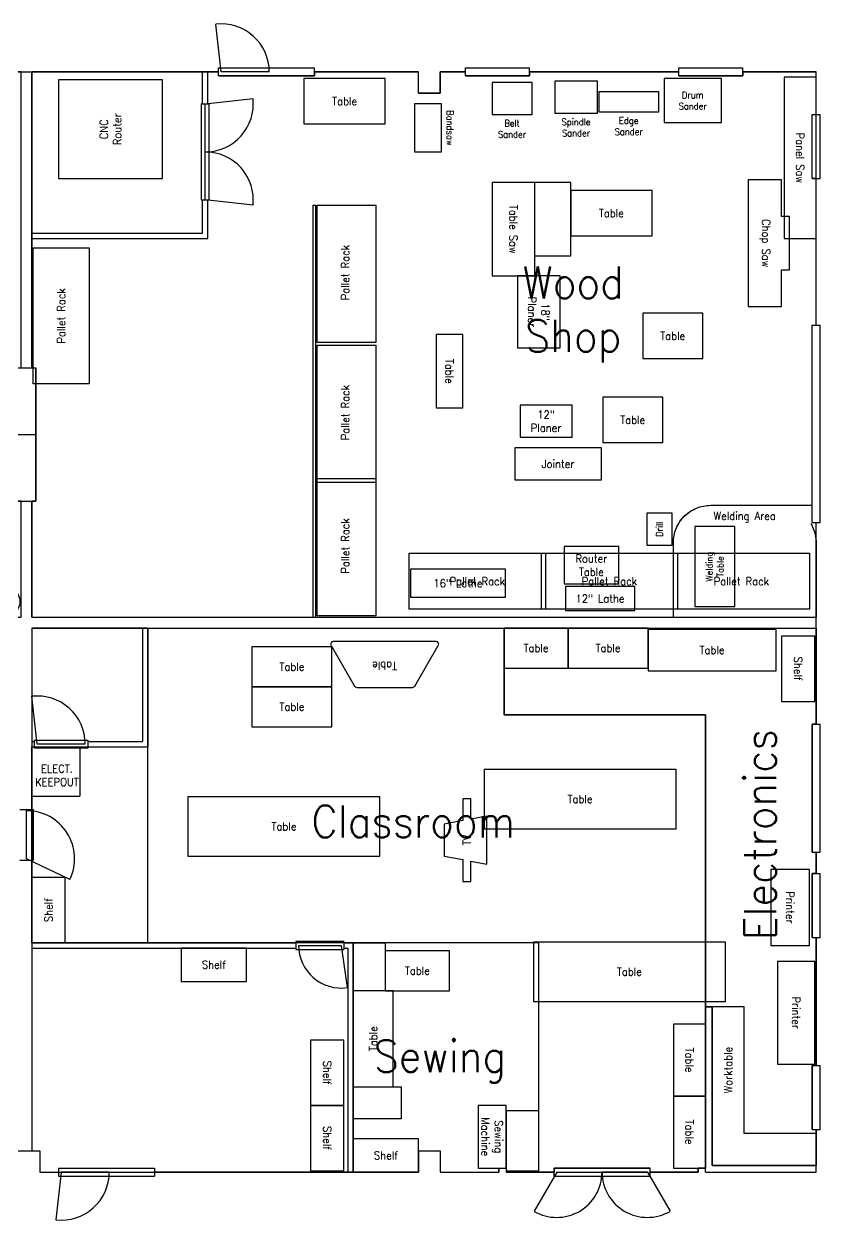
# Model space of a CAD drawing. Header units: inches. Extents: x -598 to 595, y -449 to 484.
# Drawn here: x -2 to 595, y -449 to 448 of the extents above; entities that cross this region are included whole.
import ezdxf
from ezdxf.enums import TextEntityAlignment as Align

# ---------------------------------------------------------------- set-up
doc = ezdxf.new("R2010")
doc.units = ezdxf.units.IN
doc.header["$MEASUREMENT"] = 0
doc.linetypes.add('ACAD_ISO02W100', pattern=[15, 12, -3])
doc.layers.get('0').update_dxf_attribs({"lineweight": 25, "true_color": 0xffffff})
for name, color, linetype, lineweight, true_color in [('areas', 4, 'Continuous', 25, 0x00ffff), ('classrooms', 2, 'Continuous', 25, 0xffff00), ('crafting', 30, 'Continuous', 25, 0xff7f00), ('electronics', 5, 'Continuous', 25, 0x0000ff), ('general', 3, 'Continuous', 25, 0x00ff00), ('laser', 1, 'Continuous', 25, 0xff0000), ('mechanical', 3, 'Continuous', 25, 0x00ff00), ('metal', 136, 'Continuous', 25, 0x008080), ('mezzanine', 2, 'Continuous', 25, 0xffff00), ('sewing', 1, 'Continuous', 25, 0xff0000), ('wood', 6, 'Continuous', 25, 0xff00ff)]:
    doc.layers.add(name, color=color, linetype=linetype, lineweight=lineweight, true_color=true_color)
doc.styles.add('textstyle100', font='Standard')
doc.styles.add('textstyle101', font='Standard')
doc.styles.add('textstyle103', font='Standard')
doc.styles.add('textstyle13', font='Standard')
doc.styles.add('textstyle14', font='Standard')
doc.styles.add('textstyle15', font='Standard')
doc.styles.add('textstyle16', font='Standard')
doc.styles.add('textstyle17', font='Standard')
doc.styles.add('textstyle18', font='Standard')
doc.styles.add('textstyle19', font='Standard')
doc.styles.add('textstyle20', font='Standard')
doc.styles.add('textstyle21', font='Standard')
doc.styles.add('textstyle22', font='Standard')
doc.styles.add('textstyle23', font='Standard')
doc.styles.add('textstyle27', font='Standard')
doc.styles.add('textstyle28', font='Standard')
doc.styles.add('textstyle30', font='Standard')
doc.styles.add('textstyle31', font='Standard')
doc.styles.add('textstyle32', font='Standard')
doc.styles.add('textstyle33', font='Standard')
doc.styles.add('textstyle34', font='Standard')
doc.styles.add('textstyle35', font='Standard')
doc.styles.add('textstyle36', font='Standard')
doc.styles.add('textstyle38', font='Standard')
doc.styles.add('textstyle39', font='Standard')
doc.styles.add('textstyle40', font='Standard')
doc.styles.add('textstyle41', font='Standard')
doc.styles.add('textstyle42', font='Standard')
doc.styles.add('textstyle43', font='Standard')
doc.styles.add('textstyle44', font='Standard')
doc.styles.add('textstyle45', font='Standard')
doc.styles.add('textstyle46', font='Standard')
doc.styles.add('textstyle47', font='Standard')
doc.styles.add('textstyle48', font='Standard')
doc.styles.add('textstyle52', font='Standard')
doc.styles.add('textstyle53', font='Standard')
doc.styles.add('textstyle54', font='Standard')
doc.styles.add('textstyle58', font='Standard')
doc.styles.add('textstyle59', font='Standard')
doc.styles.add('textstyle60', font='Standard')
doc.styles.add('textstyle61', font='Standard')
doc.styles.add('textstyle62', font='Standard')
doc.styles.add('textstyle63', font='Standard')
doc.styles.add('textstyle64', font='Standard')
doc.styles.add('textstyle65', font='Standard')
doc.styles.add('textstyle66', font='Standard')
doc.styles.add('textstyle67', font='Standard')
doc.styles.add('textstyle72', font='Standard')
doc.styles.add('textstyle73', font='Standard')
doc.styles.add('textstyle74', font='Standard')
doc.styles.add('textstyle75', font='Standard')
doc.styles.add('textstyle76', font='Standard')
doc.styles.add('textstyle77', font='Standard')
doc.styles.add('textstyle78', font='Standard')
doc.styles.add('textstyle79', font='Standard')
doc.styles.add('textstyle81', font='Standard')
doc.styles.add('textstyle90', font='Standard')
doc.styles.add('textstyle91', font='Standard')
doc.styles.add('textstyle93', font='Standard')
doc.styles.add('textstyle94', font='Standard')
doc.styles.add('textstyle95', font='Standard')

# ---------------------------------------------------------------- blocks, each defined once
blk = doc.blocks.new('worktable1')
at = {"layer": 'classrooms', "flags": 128}
blk.add_lwpolyline([(0, 0), (54, 0), (54, 24), (0, 24)], close=True, dxfattribs=at)
at = {"layer": 'classrooms', "insert": (27, 12), "char_height": 6, "attachment_point": 5, "style": 'textstyle65'}
blk.add_mtext('Table', dxfattribs=at)
blk = doc.blocks.new('worktable2')
at = {"layer": 'classrooms', "flags": 128}
blk.add_lwpolyline([(0, 0), (50, 0), (50, 25), (0, 25)], close=True, dxfattribs=at)
at = {"layer": 'classrooms', "insert": (25, 12.5), "char_height": 6, "attachment_point": 5, "style": 'textstyle66'}
blk.add_mtext('Table', dxfattribs=at)
blk = doc.blocks.new('worktable9')
at = {"layer": 'classrooms', "flags": 128}
blk.add_lwpolyline([(0, 0), (144, 0), (144, 44.5), (0, 44.5)], close=True, dxfattribs=at)
at = {"layer": 'classrooms', "insert": (72, 22.25), "char_height": 6, "attachment_point": 5, "style": 'textstyle73'}
blk.add_mtext('Table', dxfattribs=at)
blk = doc.blocks.new('worktable8')
at = {"layer": 'laser', "color": 0, "flags": 128}
blk.add_lwpolyline([(0, 0), (60, 0), (60, 30), (0, 30)], close=True, dxfattribs=at)
at = {"layer": 'laser', "color": 0, "insert": (30, 15), "char_height": 6, "attachment_point": 5, "style": 'textstyle72'}
blk.add_mtext('Table', dxfattribs=at)
blk = doc.blocks.new('worktable3')
at = {"layer": 'laser', "color": 0, "flags": 128}
blk.add_lwpolyline([(79, 0, 0.57735), (80.73, 3), (63.12, 33.5, 0.267949), (61.39, 34.5), (19.61, 34.5, 0.267949), (17.88, 33.5), (0.27, 3, 0.57735), (2, 0)], format="xyb", close=True, dxfattribs=at)
at = {"layer": 'laser', "color": 0, "insert": (40.5, 18.25), "char_height": 6, "attachment_point": 5, "style": 'textstyle67'}
blk.add_mtext('Table', dxfattribs=at)
blk = doc.blocks.new('classroomarea')
at = {"layer": 'areas'}
for points in [[(-456, 366), (-299, 366), (-299, 178), (-456, 178), (-456, 366)], [(4, -94), (91, -94), (91, -5), (358, -5), (358, -70), (509, -70), (509, -410), (503.5, -410), (503.5, -413), (467.5, -413), (467.5, -410), (395.5, -410), (395.5, -413), (384, -413), (384, -241), (238, -241), (238, -240), (202, -240), (202, -241), (4, -241), (4, -94)]]:
    blk.add_lwpolyline(points, dxfattribs=at)
at = {"layer": 'classrooms'}
for name, p, rotation in [('worktable2', (-429, 300), 90), ('worktable3', (309, -15), 180), ('worktable1', (485, -302), 270), ('worktable1', (485, -356), 270)]:
    blk.add_blockref(name, p, dxfattribs=dict(at, rotation=rotation))
for name, p in [('worktable1', (-455, 274)), ('worktable1', (-401, 274)), ('worktable1', (-455, 215)), ('worktable1', (-401, 215)), ('worktable8', (169, -49)), ('worktable8', (169, -79)), ('worktable9', (343, -155.5)), ('worktable9', (121, -176)), ('worktable9', (380, -285))]:
    blk.add_blockref(name, p, dxfattribs=at)
blk = doc.blocks.new('worktable10')
at = {"layer": 'classrooms', "color": 0, "flags": 128}
blk.add_lwpolyline([(0, 0), (48, 0), (48, 30), (0, 30)], close=True, dxfattribs=at)
at = {"layer": 'laser', "color": 0, "insert": (24, 15), "char_height": 6, "attachment_point": 5, "style": 'textstyle74'}
blk.add_mtext('Table', dxfattribs=at)
blk = doc.blocks.new('shelf5')
at = {"layer": 'electronics', "color": 0, "flags": 128}
blk.add_lwpolyline([(0, 0), (49, 0), (49, 25), (0, 25)], close=True, dxfattribs=at)
at = {"layer": 'electronics', "color": 0, "insert": (24.5, 12.5), "char_height": 6, "attachment_point": 5, "style": 'textstyle53'}
blk.add_mtext('Shelf', dxfattribs=at)
blk = doc.blocks.new('worktable11')
at = {"layer": 'electronics', "color": 0, "flags": 128}
blk.add_lwpolyline([(0, 0), (96, 0), (96, 31), (0, 31)], close=True, dxfattribs=at)
at = {"layer": 'electronics', "color": 0, "insert": (48, 15.5), "char_height": 6, "attachment_point": 5, "style": 'textstyle75'}
blk.add_mtext('Table', dxfattribs=at)
blk = doc.blocks.new('electronicsarea')
at = {"layer": 'areas'}
blk.add_lwpolyline([(358, -5), (592, -5), (592, -77), (589, -77), (589, -173), (592, -173), (592, -189), (589, -189), (589, -237), (592, -237), (592, -333), (589, -333), (589, -381), (592, -381), (592, -408), (514, -408), (514, -289), (509, -289), (509, -70), (358, -70), (358, -5)], dxfattribs=at)
at = {"layer": 'electronics', "flags": 128}
blk.add_lwpolyline([(538, -289), (514, -289), (514, -408), (592, -408), (592, -384), (538, -384)], close=True, dxfattribs=at)
at = {"layer": 'electronics'}
for name, p in [('worktable10', (358, -35)), ('worktable8', (406, -35)), ('worktable11', (466, -37))]:
    blk.add_blockref(name, p, dxfattribs=at)
at = {"layer": 'electronics', "rotation": 270}
blk.add_blockref('shelf5', (566, -11), dxfattribs=at)
at = {"layer": 'electronics', "insert": (526, -336.5), "char_height": 6, "attachment_point": 5, "rotation": 90, "style": 'textstyle93'}
blk.add_mtext('Worktable', dxfattribs=at)
blk = doc.blocks.new('lockers1')
at = {"layer": 'general', "flags": 128}
blk.add_lwpolyline([(0, 0), (18, 0), (18, 83), (0, 83)], close=True, dxfattribs=at)
at = {"layer": 'general', "style": 'textstyle30'}
blk.add_text('Lockers', height=6, rotation=90, dxfattribs=at).set_placement((9, 41.5), align=Align.MIDDLE_CENTER)
blk = doc.blocks.new('lockers2')
at = {"layer": 'general', "flags": 128}
blk.add_lwpolyline([(0, 0), (36, 0), (36, 15), (0, 15)], close=True, dxfattribs=at)
at = {"layer": 'general', "style": 'textstyle31'}
blk.add_text('Lockers', height=6, dxfattribs=at).set_placement((18, 7.5), align=Align.MIDDLE_CENTER)
blk = doc.blocks.new('refridgerator')
at = {"layer": 'general', "flags": 128}
blk.add_lwpolyline([(0, 28), (28, 28), (28, 0), (0, 0)], close=True, dxfattribs=at)
at = {"layer": 'general', "insert": (14, 14), "char_height": 6, "attachment_point": 5, "rotation": 90, "style": 'textstyle42'}
blk.add_mtext('Fridge', dxfattribs=at)
blk = doc.blocks.new('desk2')
at = {"layer": 'general', "flags": 128}
blk.add_lwpolyline([(0, 0), (72, 0), (72, 36), (0, 36)], close=True, dxfattribs=at)
at = {"layer": 'general', "insert": (36, 18), "char_height": 6, "attachment_point": 5, "style": 'textstyle19'}
blk.add_mtext('Desk', dxfattribs=at)
blk = doc.blocks.new('desk3')
at = {"layer": 'general', "flags": 128}
blk.add_lwpolyline([(0, 0), (60, 0), (60, 20), (0, 20)], close=True, dxfattribs=at)
at = {"layer": 'general', "insert": (30, 10), "char_height": 6, "attachment_point": 5, "style": 'textstyle20'}
blk.add_mtext('Desk', dxfattribs=at)
blk = doc.blocks.new('shelf4')
at = {"layer": 'general', "flags": 128}
blk.add_lwpolyline([(0, 0), (32, 0), (32, 11), (0, 11)], close=True, dxfattribs=at)
at = {"layer": 'general', "insert": (16, 5.5), "char_height": 6, "attachment_point": 5, "style": 'textstyle52'}
blk.add_mtext('Shelf', dxfattribs=at)
blk = doc.blocks.new('printer1')
at = {"layer": 'general', "flags": 128}
blk.add_lwpolyline([(0, 0), (77, 0), (77, 28), (0, 28)], close=True, dxfattribs=at)
at = {"layer": 'general', "insert": (38.5, 14), "char_height": 6, "attachment_point": 5, "style": 'textstyle40'}
blk.add_mtext('Printer', dxfattribs=at)
blk = doc.blocks.new('printer2')
at = {"layer": 'general', "flags": 128}
blk.add_lwpolyline([(0, 0), (57, 0), (57, 29), (0, 29)], close=True, dxfattribs=at)
at = {"layer": 'general', "insert": (28.5, 14.5), "char_height": 6, "attachment_point": 5, "style": 'textstyle41'}
blk.add_mtext('Printer', dxfattribs=at)
blk = doc.blocks.new('tv1')
at = {"layer": 'general', "flags": 128}
blk.add_lwpolyline([(15.25, 0), (13, -12), (49, -12), (46.75, 0), (62, 0), (62, 6), (45.625, 6), (43, 20), (19, 20), (16.375, 6), (0, 6), (0, 0)], close=True, dxfattribs=at)
at = {"layer": 'general', "insert": (31, 3), "char_height": 6, "attachment_point": 5, "style": 'textstyle54'}
blk.add_mtext('TV', dxfattribs=at)
blk = doc.blocks.new('generalarea')
at = {"layer": 'general', "flags": 128}
blk.add_lwpolyline([(-485, 121), (-485, 170), (-510, 170), (-510, 146), (-598, 146), (-598, 121)], close=True, dxfattribs=at)
blk.add_lwpolyline([(-487.5, 168, -0.414214), (-486.5, 167), (-486.5, 136, -0.414214), (-487.5, 135), (-507.5, 135, -0.414214), (-508.5, 136), (-508.5, 167, -0.414214), (-507.5, 168)], format="xyb", close=True, dxfattribs=at)
at = {"layer": 'general'}
for name, p in [('desk3', (-586, 343)), ('desk2', (-598, 239)), ('refridgerator', (-592, 78)), ('lockers2', (-271, 89)), ('lockers1', (-271, 6)), ('shelf5', (116, -270))]:
    blk.add_blockref(name, p, dxfattribs=at)
for name, p, rotation in [('tv1', (333, -195), 90), ('printer2', (558, -186), 270), ('shelf5', (29, -241), 90), ('printer1', (563, -255), 270), ('shelf5', (213, -314), 270), ('shelf5', (213, -363), 270)]:
    blk.add_blockref(name, p, dxfattribs=dict(at, rotation=rotation))
at = {"layer": 'laser', "rotation": 90}
blk.add_blockref('shelf4', (-586, 364), dxfattribs=at)
at = {"layer": 'general', "insert": (-497.5, 151.5), "char_height": 6, "attachment_point": 5, "rotation": 90, "style": 'textstyle91'}
blk.add_mtext('Sink', dxfattribs=at)
at = {"layer": 'general', "insert": (-541.5, 133), "char_height": 6, "attachment_point": 5, "style": 'textstyle90'}
blk.add_mtext('Counter', dxfattribs=at)
blk = doc.blocks.new('worktable12')
at = {"layer": 'sewing', "color": 0, "flags": 128}
blk.add_lwpolyline([(0, 0), (72, 0), (72, 30), (0, 30)], close=True, dxfattribs=at)
at = {"layer": 'sewing', "color": 0, "insert": (36, 15), "char_height": 6, "attachment_point": 5, "style": 'textstyle76'}
blk.add_mtext('Table', dxfattribs=at)
blk = doc.blocks.new('sewingmachine')
at = {"layer": 'crafting', "color": 0, "flags": 128}
blk.add_lwpolyline([(0, 0), (47, 0), (47, 21), (0, 21)], close=True, dxfattribs=at)
at = {"layer": 'crafting', "color": 0, "insert": (23.5, 10.5), "char_height": 6, "attachment_point": 5, "style": 'textstyle48'}
blk.add_mtext('Sewing\\PMachine', dxfattribs=at)
blk = doc.blocks.new('sewingarea')
at = {"layer": 'areas'}
blk.add_lwpolyline([(245, -241), (245, -413), (294, -413), (294, -397), (310, -397), (310, -413), (354, -413), (354, -410), (359.5, -410), (359.5, -413), (384, -413), (384, -241), (245, -241), (245, -413)], dxfattribs=at)
at = {"layer": 'sewing', "flags": 128}
for points in [[(245, -241), (269, -241), (269, -277), (245, -277)], [(245, -349), (281, -349), (281, -373), (245, -373)], [(359.5, -412), (384, -412), (384, -367), (359.5, -367)]]:
    blk.add_lwpolyline(points, close=True, dxfattribs=at)
at = {"layer": 'sewing'}
for name, p in [('worktable10', (269, -277)), ('shelf5', (245, -413))]:
    blk.add_blockref(name, p, dxfattribs=at)
for name, p, rotation in [('worktable12', (275, -349), 90), ('sewingmachine', (338.5, -363), 270)]:
    blk.add_blockref(name, p, dxfattribs=dict(at, rotation=rotation))
blk = doc.blocks.new('palletrack2')
at = {"layer": 'wood', "flags": 128}
blk.add_lwpolyline([(-20, 50), (22, 50), (22, -52), (-20, -52)], close=True, dxfattribs=at)
at = {"layer": 'wood', "style": 'textstyle36'}
blk.add_text('Pallet Rack', height=6, rotation=90, dxfattribs=at).set_placement((1, -1), align=Align.MIDDLE_CENTER)
blk = doc.blocks.new('palletrack1')
at = {"layer": 'wood', "flags": 128}
blk.add_lwpolyline([(-21, 50.5), (23, 50.5), (23, -52.5), (-21, -52.5)], close=True, dxfattribs=at)
at = {"layer": 'wood', "style": 'textstyle35'}
blk.add_text('Pallet Rack', height=6, rotation=90, dxfattribs=at).set_placement((0, 0), align=Align.MIDDLE_CENTER)
blk = doc.blocks.new('cncrouter')
at = {"layer": 'wood', "flags": 128}
blk.add_lwpolyline([(0, 0), (74, 0), (74, 78), (0, 78)], close=True, dxfattribs=at)
at = {"layer": 'wood', "insert": (37, 39), "char_height": 6, "attachment_point": 5, "style": 'textstyle17'}
blk.add_mtext('CNC\\PRouter', dxfattribs=at)
blk = doc.blocks.new('worktable13')
at = {"layer": 'wood', "flags": 128}
blk.add_lwpolyline([(0, 0), (61, 0), (61, 34), (0, 34)], close=True, dxfattribs=at)
at = {"layer": 'wood', "color": 0, "insert": (30.5, 17), "char_height": 6, "attachment_point": 5, "style": 'textstyle77'}
blk.add_mtext('Table', dxfattribs=at)
blk = doc.blocks.new('woodsaw1')
at = {"layer": 'wood', "flags": 128}
blk.add_lwpolyline([(0, 0), (36, 0), (36, 20), (0, 20)], close=True, dxfattribs=at)
at = {"layer": 'wood', "color": 0, "insert": (18, 24), "char_height": 5, "attachment_point": 8, "style": 'textstyle61'}
blk.add_mtext('Bandsaw', dxfattribs=at)
blk = doc.blocks.new('sander1')
at = {"layer": 'wood', "flags": 128}
blk.add_lwpolyline([(0, 0), (30, 0), (30, 24), (0, 24)], close=True, dxfattribs=at)
at = {"layer": 'wood', "color": 0, "insert": (15, -4), "char_height": 5, "attachment_point": 2, "style": 'textstyle44'}
blk.add_mtext('Belt\\PSander', dxfattribs=at)
blk = doc.blocks.new('sander2')
at = {"layer": 'wood', "flags": 128}
blk.add_lwpolyline([(0, 0), (32, 0), (32, 24), (0, 24)], close=True, dxfattribs=at)
at = {"layer": 'wood', "color": 0, "insert": (16, -4), "char_height": 5, "attachment_point": 2, "style": 'textstyle45'}
blk.add_mtext('Spindle\\PSander', dxfattribs=at)
blk = doc.blocks.new('sander3')
at = {"layer": 'wood', "flags": 128}
blk.add_lwpolyline([(0, 0), (45, 0), (45, 15), (0, 15)], close=True, dxfattribs=at)
at = {"layer": 'wood', "color": 0, "insert": (22.5, -4), "char_height": 5, "attachment_point": 2, "style": 'textstyle46'}
blk.add_mtext('Edge\\PSander', dxfattribs=at)
blk = doc.blocks.new('sander4')
at = {"layer": 'wood', "flags": 128}
blk.add_lwpolyline([(0, 0), (43, 0), (43, 33), (0, 33)], close=True, dxfattribs=at)
at = {"layer": 'wood', "color": 0, "insert": (21.5, 16.5), "char_height": 5, "attachment_point": 5, "style": 'textstyle47'}
blk.add_mtext('Drum\\PSander', dxfattribs=at)
blk = doc.blocks.new('woodsaw2')
at = {"layer": 'wood', "flags": 128}
blk.add_lwpolyline([(0, 0), (121, 0), (121, 24), (0, 24)], close=True, dxfattribs=at)
at = {"layer": 'wood', "color": 0, "insert": (60.5, 12), "char_height": 6, "attachment_point": 5, "style": 'textstyle62'}
blk.add_mtext('Panel Saw', dxfattribs=at)
blk = doc.blocks.new('woodsaw3')
at = {"layer": 'wood', "flags": 128}
blk.add_lwpolyline([(67.5, 25), (67.5, 31), (27.5, 31), (27.5, 25), (0, 25), (0, 0), (95, 0), (95, 25)], close=True, dxfattribs=at)
at = {"layer": 'wood', "color": 0, "insert": (47.5, 12.5), "char_height": 6, "attachment_point": 5, "style": 'textstyle63'}
blk.add_mtext('Chop Saw', dxfattribs=at)
blk = doc.blocks.new('woodsaw4')
at = {"layer": 'wood'}
blk.add_line((55, 32), (0, 32), dxfattribs=at)
at = {"layer": 'wood', "flags": 128}
blk.add_lwpolyline([(70, 32), (55, 32), (55, 59), (0, 59), (0, 0), (70, 0)], close=True, dxfattribs=at)
at = {"layer": 'wood', "color": 0, "insert": (35, 16), "char_height": 6, "attachment_point": 5, "style": 'textstyle64'}
blk.add_mtext('Table Saw', dxfattribs=at)
blk = doc.blocks.new('planer1')
at = {"layer": 'wood', "flags": 128}
blk.add_lwpolyline([(0, 0), (54, 0), (54, 32), (0, 32)], close=True, dxfattribs=at)
at = {"layer": 'wood', "color": 0, "insert": (27, 16), "char_height": 6, "attachment_point": 5, "style": 'textstyle38'}
blk.add_mtext('18"\\PPlaner', dxfattribs=at)
blk = doc.blocks.new('planer2')
at = {"layer": 'wood', "flags": 128}
blk.add_lwpolyline([(0, 0), (24, 0), (24, 39), (0, 39)], close=True, dxfattribs=at)
at = {"layer": 'wood', "color": 0, "insert": (12, 19.5), "char_height": 6, "attachment_point": 5, "rotation": 90, "style": 'textstyle39'}
blk.add_mtext('12"\\PPlaner', dxfattribs=at)
blk = doc.blocks.new('jointer')
at = {"layer": 'wood', "flags": 128}
blk.add_lwpolyline([(0, 0), (65, 0), (65, 24), (0, 24)], close=True, dxfattribs=at)
at = {"layer": 'wood', "color": 0, "insert": (32.5, 12), "char_height": 6, "attachment_point": 5, "style": 'textstyle23'}
blk.add_mtext('Jointer', dxfattribs=at)
blk = doc.blocks.new('worktable14')
at = {"layer": 'wood', "flags": 128}
blk.add_lwpolyline([(0, 0), (55, 0), (55, 20), (0, 20)], close=True, dxfattribs=at)
at = {"layer": 'wood', "color": 0, "insert": (27.5, 10), "char_height": 6, "attachment_point": 5, "style": 'textstyle78'}
blk.add_mtext('Table', dxfattribs=at)
blk = doc.blocks.new('worktable15')
at = {"layer": 'wood', "flags": 128}
blk.add_lwpolyline([(0, 0), (45, 0), (45, 34), (0, 34)], close=True, dxfattribs=at)
at = {"layer": 'wood', "color": 0, "insert": (22.5, 17), "char_height": 6, "attachment_point": 5, "style": 'textstyle79'}
blk.add_mtext('Table', dxfattribs=at)
blk = doc.blocks.new('drillpress2')
at = {"layer": 'wood', "flags": 128}
blk.add_lwpolyline([(0, 0), (19, 0), (19, 24), (0, 24)], close=True, dxfattribs=at)
at = {"layer": 'wood', "insert": (9.5, 12), "char_height": 5, "attachment_point": 5, "rotation": 90, "style": 'textstyle22'}
blk.add_mtext('Drill', dxfattribs=at)
blk = doc.blocks.new('routertable')
at = {"layer": 'wood', "flags": 128}
blk.add_lwpolyline([(0, 0), (41, 0), (41, 28), (0, 28)], close=True, dxfattribs=at)
at = {"layer": 'wood', "insert": (20.5, 14), "char_height": 6, "attachment_point": 5, "style": 'textstyle43'}
blk.add_mtext('Router\\PTable', dxfattribs=at)
blk = doc.blocks.new('woodlathe1')
at = {"layer": 'wood', "flags": 128}
blk.add_lwpolyline([(0, 0), (52, 0), (52, 18), (0, 18)], close=True, dxfattribs=at)
at = {"layer": 'wood', "insert": (26, 9), "char_height": 6, "attachment_point": 5, "style": 'textstyle59'}
blk.add_mtext('12" Lathe', dxfattribs=at)
blk = doc.blocks.new('woodlathe2')
at = {"layer": 'wood', "flags": 128}
blk.add_lwpolyline([(0, 0), (71, 0), (71, 21), (0, 21)], close=True, dxfattribs=at)
at = {"layer": 'wood', "insert": (35.5, 10.5), "char_height": 6, "attachment_point": 5, "style": 'textstyle60'}
blk.add_mtext('16" Lathe', dxfattribs=at)
blk = doc.blocks.new('woodarea')
at = {"layer": 'areas'}
blk.add_lwpolyline([(4, 412), (4, 190), (7, 190), (7, 90), (4, 90), (4, 3), (485, 3), (485, 59, -0.414214), (513, 87), (589, 87), (589, 222), (592, 222), (592, 332), (589, 332), (589, 380), (592, 380), (592, 412), (537, 412), (537, 409), (489, 409), (489, 412), (377, 412), (377, 409), (329, 409), (329, 412), (310, 412), (310, 396), (294, 396), (294, 412), (216, 412), (216, 409), (144, 409), (144, 412), (4, 412)], format="xyb", dxfattribs=at)
for p in [(239, 261.5), (239, 156.5), (239, 56.5)]:
    blk.add_blockref('palletrack1', p)
at = {"layer": 'wood'}
for name, p, rotation in [('cncrouter', (102, 332), 90), ('woodsaw2', (568, 408), 270), ('woodsaw1', (291, 388), 270), ('woodsaw4', (349, 329), 270), ('woodsaw3', (541, 331), 270), ('planer1', (368, 259), 270), ('worktable14', (307, 215), 270), ('planer2', (370, 162), 270), ('palletrack2', (339, 31), 270), ('palletrack2', (438, 31), 270), ('palletrack2', (537, 31), 270)]:
    blk.add_blockref(name, p, dxfattribs=dict(at, rotation=rotation))
for name, p in [('worktable13', (208, 373)), ('sander1', (349, 380)), ('sander2', (396, 381)), ('sander4', (478, 374)), ('sander3', (429, 382)), ('worktable13', (408, 289)), ('palletrack2', (25, 230)), ('worktable15', (462, 197)), ('worktable15', (432, 134)), ('jointer', (366, 106)), ('drillpress2', (465, 57)), ('routertable', (403, 28)), ('woodlathe2', (288, 18)), ('woodlathe1', (404, 8))]:
    blk.add_blockref(name, p, dxfattribs=at)
blk = doc.blocks.new('lathe16')
at = {"layer": 'metal', "linetype": 'ACAD_ISO02W100', "ltscale": 12}
for p, q in [((0, 0), (0, -42)), ((81, 0), (81, -42)), ((0, -42), (81, -42))]:
    blk.add_line(p, q, dxfattribs=at)
at = {"layer": 'metal', "flags": 128}
blk.add_lwpolyline([(0, 0), (81, 0), (81, 30), (0, 30)], close=True, dxfattribs=at)
at = {"layer": 'metal', "insert": (40.5, 15), "char_height": 6, "attachment_point": 5, "style": 'textstyle28'}
blk.add_mtext('16" Lathe', dxfattribs=at)
blk = doc.blocks.new('cncmill')
at = {"layer": 'metal', "flags": 128}
blk.add_lwpolyline([(0, 0), (0, 35), (18, 35), (18, 0)], dxfattribs=at)
blk.add_lwpolyline([(34, 0), (34, 16), (-16, 16), (-16, 0)], close=True, dxfattribs=at)
at = {"layer": 'metal', "insert": (9, 8), "char_height": 6, "attachment_point": 5, "style": 'textstyle16'}
blk.add_mtext('CNC\\PMill', dxfattribs=at)
blk = doc.blocks.new('lathe12')
at = {"layer": 'metal', "linetype": 'ACAD_ISO02W100', "ltscale": 12}
for p, q in [((0, -42), (0, 0)), ((69, 0), (69, -42)), ((0, -42), (69, -42))]:
    blk.add_line(p, q, dxfattribs=at)
at = {"layer": 'metal', "flags": 128}
blk.add_lwpolyline([(0, 0), (69, 0), (69, 25), (0, 25)], close=True, dxfattribs=at)
at = {"layer": 'metal', "insert": (34.5, 12.5), "char_height": 6, "attachment_point": 5, "style": 'textstyle27'}
blk.add_mtext('12" Lathe', dxfattribs=at)
blk = doc.blocks.new('cabinetlarge')
at = {"layer": 'metal', "flags": 128}
blk.add_lwpolyline([(0, 0), (48, 0), (48, 20.5), (0, 20.5)], close=True, dxfattribs=at)
at = {"layer": 'metal', "insert": (24, 10.25), "char_height": 6, "attachment_point": 5, "style": 'textstyle14'}
blk.add_mtext('Cabinet', dxfattribs=at)
blk = doc.blocks.new('cabinetsmall')
at = {"layer": 'metal', "flags": 128}
blk.add_lwpolyline([(0, 0), (30, 0), (30, 20.5), (0, 20.5)], close=True, dxfattribs=at)
at = {"layer": 'metal', "insert": (15, 10.25), "char_height": 5, "attachment_point": 5, "style": 'textstyle15'}
blk.add_mtext('Cabinet', dxfattribs=at)
blk = doc.blocks.new('weldtable')
at = {"layer": 'metal', "flags": 128}
blk.add_lwpolyline([(0, 0), (60, 0), (60, 30), (0, 30)], close=True, dxfattribs=at)
at = {"layer": 'metal', "insert": (30, 15), "char_height": 5, "attachment_point": 5, "style": 'textstyle58'}
blk.add_mtext('Welding\\PTable', dxfattribs=at)
blk = doc.blocks.new('bandsaw')
at = {"layer": 'metal', "flags": 128}
blk.add_lwpolyline([(0, 0), (23, 0), (23, 32), (0, 32)], close=True, dxfattribs=at)
at = {"layer": 'metal', "insert": (11.5, 16), "char_height": 5, "attachment_point": 5, "rotation": 270, "style": 'textstyle13'}
blk.add_mtext('Saw', dxfattribs=at)
blk = doc.blocks.new('mill')
at = {"layer": 'metal', "linetype": 'ACAD_ISO02W100', "ltscale": 12}
for p, q in [((-20, 0), (40, 0)), ((-20, 0), (-20, -24)), ((40, 0), (40, -24)), ((-20, -24), (40, -24))]:
    blk.add_line(p, q, dxfattribs=at)
at = {"layer": 'metal', "flags": 128}
blk.add_lwpolyline([(0, 0), (0, 44, -1), (20, 44), (20, 0)], format="xyb", dxfattribs=at)
for points in [[(10, 54)], [(-15, 26), (35, 26), (35, 8), (-15, 8)]]:
    blk.add_lwpolyline(points, close=True, dxfattribs=at)
at = {"layer": 'metal', "insert": (10, 17), "char_height": 6, "attachment_point": 5, "style": 'textstyle33'}
blk.add_mtext('Mill', dxfattribs=at)
blk = doc.blocks.new('palletrack')
at = {"layer": 'metal', "flags": 128}
blk.add_lwpolyline([(-20, 50), (22, 50), (22, -52), (-20, -52)], close=True, dxfattribs=at)
at = {"layer": 'metal', "style": 'textstyle34'}
blk.add_text('Pallet Rack', height=6, rotation=90, dxfattribs=at).set_placement((1, -1), align=Align.MIDDLE_CENTER)
blk = doc.blocks.new('metalworktable')
at = {"layer": 'metal', "flags": 128}
blk.add_lwpolyline([(0, 0), (96, 0), (96, 30), (0, 30)], close=True, dxfattribs=at)
at = {"layer": 'metal', "style": 'textstyle32'}
blk.add_text('Worktable', height=6, dxfattribs=at).set_placement((48, 15), align=Align.MIDDLE_CENTER)
blk = doc.blocks.new('drillpress1')
at = {"layer": 'metal', "flags": 128}
blk.add_lwpolyline([(0, 0), (26, 0), (26, 30), (0, 30)], close=True, dxfattribs=at)
at = {"layer": 'metal', "insert": (13, 15), "char_height": 6, "attachment_point": 5, "rotation": 90, "style": 'textstyle21'}
blk.add_mtext('Drill', dxfattribs=at)
blk = doc.blocks.new('desk1')
at = {"layer": 'metal', "flags": 128}
blk.add_lwpolyline([(0, 0), (60, 0), (60, 36), (0, 36)], close=True, dxfattribs=at)
at = {"layer": 'metal', "insert": (30, 18), "char_height": 6, "attachment_point": 5, "style": 'textstyle18'}
blk.add_mtext('Desk', dxfattribs=at)
blk = doc.blocks.new('metalarea')
at = {"layer": 'areas'}
blk.add_lwpolyline([(-294, 412), (-294, 178), (-338, 178), (-338, 6), (-232, 6), (-232, 3), (-4, 3), (-4, 90), (-7, 90), (-7, 190), (-4, 190), (-4, 412), (-95, 412), (-95, 409), (-244, 409), (-244, 412), (-294, 412)], dxfattribs=at)
at = {"layer": 'metal', "linetype": 'ACAD_ISO02W100', "ltscale": 12, "flags": 128}
blk.add_lwpolyline([(485, 3), (485, 59, -0.414214), (513, 87), (564, 87, -0.414214), (592, 59), (592, 3)], format="xyb", dxfattribs=at)
at = {"rotation": 225}
blk.add_blockref('mill', (-39, 53), dxfattribs=at)
at = {"layer": 'classrooms'}
blk.add_blockref('desk1', (-187, 70), dxfattribs=at)
at = {"layer": 'metal'}
blk.add_blockref('palletrack', (-272, 361), dxfattribs=at)
for name, p, rotation in [('bandsaw', (-67, 335), 90), ('lathe12', (-13, 252), 180), ('cabinetlarge', (-193, 179), 90), ('lathe16', (-90, 196), 360), ('drillpress1', (-224, 195), 90), ('weldtable', (531, 11), 90), ('cncmill', (-218, 42), 180), ('metalworktable', (-106, 34), 180), ('cabinetsmall', (-76, 25), 180)]:
    blk.add_blockref(name, p, dxfattribs=dict(at, rotation=rotation))
at = {"layer": 'metal', "insert": (538.5, 78), "char_height": 6, "attachment_point": 5, "style": 'textstyle94'}
blk.add_mtext('Welding Area', dxfattribs=at)

msp = doc.modelspace()

# ---------------------------------------------------------------- linework, layer by layer
for p, q in [((146, 412), (142, 447.78)), ((144, 409), (144, 415)), ((144, 415), (216, 415)), ((216, 409), (216, 415)), ((329, 409), (329, 415)), ((329, 415), (377, 415)), ((377, 409), (377, 415)), ((489, 409), (489, 415)), ((489, 415), (537, 415)), ((537, 409), (537, 415)), ((-95, 412), (144, 412)), ((4, 190), (4, 412)), ((132, 388), (132, 412)), ((136, 388), (136, 412)), ((144, 409), (216, 409)), ((182, 412), (146, 412)), ((216, 412), (294, 412)), ((294, 396), (294, 412)), ((310, 412), (329, 412)), ((310, 396), (310, 412)), ((329, 409), (377, 409)), ((377, 412), (489, 412)), ((489, 409), (537, 409)), ((537, 412), (592, 412)), ((592, 380), (592, 412)), ((294, 396), (310, 396)), ((131, 388), (137, 388)), ((131, 388), (131, 316)), ((134, 388), (169.78, 392)), ((134, 352), (134, 388)), ((137, 316), (137, 388)), ((589, 380), (595, 380)), ((589, 332), (589, 380)), ((595, 332), (595, 380)), ((134, 316), (134, 352)), ((589, 332), (595, 332)), ((592, 222), (592, 332)), ((131, 316), (137, 316)), ((132, 291), (132, 316)), ((169.78, 312), (134, 316)), ((136, 287), (136, 316)), ((215, 3), (215, 312)), ((215, 312), (217, 312)), ((217, 3), (217, 312)), ((4, 291), (132, 291)), ((4, 287), (136, 287)), ((589, 74), (589, 222)), ((589, 222), (595, 222)), ((595, 74), (595, 222)), ((-7, 190), (7, 190)), ((7, 90), (7, 190)), ((-7, 140), (7, 140)), ((-7, 90), (7, 90)), ((4, 3), (4, 90)), ((589, 74), (595, 74)), ((592, -77), (592, 74)), ((4, 3), (592, 3)), ((4, -5), (592, -5)), ((4, -5), (4, -141)), ((87, -5), (87, -90)), ((91, -5), (91, -94)), ((8, -92), (4, -56.22)), ((589, -173), (589, -77)), ((589, -77), (595, -77)), ((595, -173), (595, -77)), ((6, -95), (6, -89)), ((6, -89), (46, -89)), ((46, -89), (46, -95)), ((4, -90), (6, -90)), ((4, -94), (6, -94)), ((46, -95), (6, -95)), ((44, -92), (8, -92)), ((46, -90), (87, -90)), ((46, -94), (91, -94)), ((-5, -141), (5, -141)), ((0, -178), (0, -142)), ((5, -141), (5, -179)), ((-5, -179), (5, -179)), ((32.48, -193.52), (0, -178)), ((4, -179), (4, -187)), ((589, -173), (595, -173)), ((592, -189), (592, -173)), ((4, -187), (4, -397)), ((589, -237), (589, -189)), ((589, -189), (595, -189)), ((595, -237), (595, -189)), ((4, -241), (202, -241)), ((202, -240), (202, -246)), ((202, -240), (238, -240)), ((238, -240), (238, -246)), ((238, -241), (245, -241)), ((245, -241), (245, -413)), ((589, -237), (595, -237)), ((592, -333), (592, -237)), ((4, -245), (202, -245)), ((202, -246), (238, -246)), ((204, -243), (236, -243)), ((236, -243), (240.45, -274.69)), ((238, -245), (241, -245)), ((241, -245), (241, -413)), ((509, -289), (514, -289)), ((509, -410), (509, -289)), ((514, -408), (514, -289)), ((589, -381), (589, -333)), ((589, -333), (595, -333)), ((595, -381), (595, -333)), ((589, -381), (595, -381)), ((592, -413), (592, -381)), ((-9, -397), (10, -397)), ((10, -397), (10, -413)), ((294, -397), (294, -413)), ((294, -397), (310, -397)), ((310, -397), (310, -413)), ((24, -410), (24, -416)), ((24, -410), (96, -410)), ((96, -410), (96, -416)), ((354, -410), (354, -413)), ((354, -410), (359.5, -410)), ((359.5, -410), (359.5, -413)), ((395.5, -416), (395.5, -410)), ((395.5, -410), (467.5, -410)), ((395.5, -410), (395.5, -413)), ((467.5, -416), (467.5, -410)), ((503.5, -413), (503.5, -410)), ((503.5, -410), (509, -410)), ((509, -413), (509, -410)), ((514, -408), (592, -408)), ((10, -413), (24, -413)), ((26, -413), (22, -448.78)), ((24, -416), (96, -416)), ((62, -413), (26, -413)), ((294, -413), (96, -413)), ((310, -413), (354, -413)), ((359.5, -413), (395.5, -413)), ((397.5, -413), (380.5, -442.44)), ((395.5, -416), (467.5, -416)), ((397.5, -413), (465.5, -413)), ((465.5, -413), (431.5, -413)), ((465.5, -413), (482.5, -442.44)), ((467.5, -413), (503.5, -413)), ((509, -413), (592, -413))]:
    msp.add_line(p, q)
for centre, radius, start, end in [((146, 412), 36, 0, 96.37937), ((134, 388), 36, 270, 6.37937), ((134, 316), 36, 353.62063, 90), ((8, -92), 36, 0, 96.37937), ((0, -178), 36, 334.46614, 90), ((236, -243), 32, 180, 278), ((26, -413), 36, 263.62063, 0), ((397.5, -413), 34, 240, 0), ((465.5, -413), 34, 180, 300)]:
    msp.add_arc(centre, radius, start, end)
at = {"layer": 'mechanical', "linetype": 'ACAD_ISO02W100', "ltscale": 50}
for p in [(40, -95), (4, -131)]:
    msp.add_line(p, (40, -131), dxfattribs=at)
at = {"layer": 'mezzanine', "flags": 128}
msp.add_lwpolyline([(4, -5), (4, -397), (10, -397), (10, -413), (245, -413), (245, -241), (91, -241), (91, -5), (4, -5)], dxfattribs=at)

# ---------------------------------------------------------------- block references
at = {"layer": 'classrooms'}
msp.add_blockref('classroomarea', (0, 0), dxfattribs=at)
at = {"layer": 'electronics'}
msp.add_blockref('electronicsarea', (0, 0), dxfattribs=at)
at = {"layer": 'general'}
msp.add_blockref('generalarea', (0, 0), dxfattribs=at)
at = {"layer": 'metal'}
msp.add_blockref('metalarea', (0, 0), dxfattribs=at)
at = {"layer": 'sewing'}
msp.add_blockref('sewingarea', (0, 0), dxfattribs=at)
at = {"layer": 'wood'}
msp.add_blockref('woodarea', (0, 0), dxfattribs=at)

# ---------------------------------------------------------------- texts
at = {"layer": 'areas', "char_height": 24, "attachment_point": 5}
for s, insert, style in [('Wood\\PShop', (410, 230), 'textstyle95'), ('Classroom', (290, -150), 'textstyle100'), ('Sewing', (310, -330), 'textstyle103')]:
    msp.add_mtext(s, dxfattribs=dict(at, insert=insert, style=style))
at = {"layer": 'areas', "insert": (550, -160), "char_height": 24, "attachment_point": 5, "rotation": 90, "style": 'textstyle101'}
msp.add_mtext('Electronics', dxfattribs=at)
at = {"layer": 'mechanical', "insert": (22.77, -107.51), "char_height": 6, "attachment_point": 2, "style": 'textstyle81'}
msp.add_mtext('ELECT.\\PKEEPOUT', dxfattribs=at)

doc.saveas('drawing.dxf')
